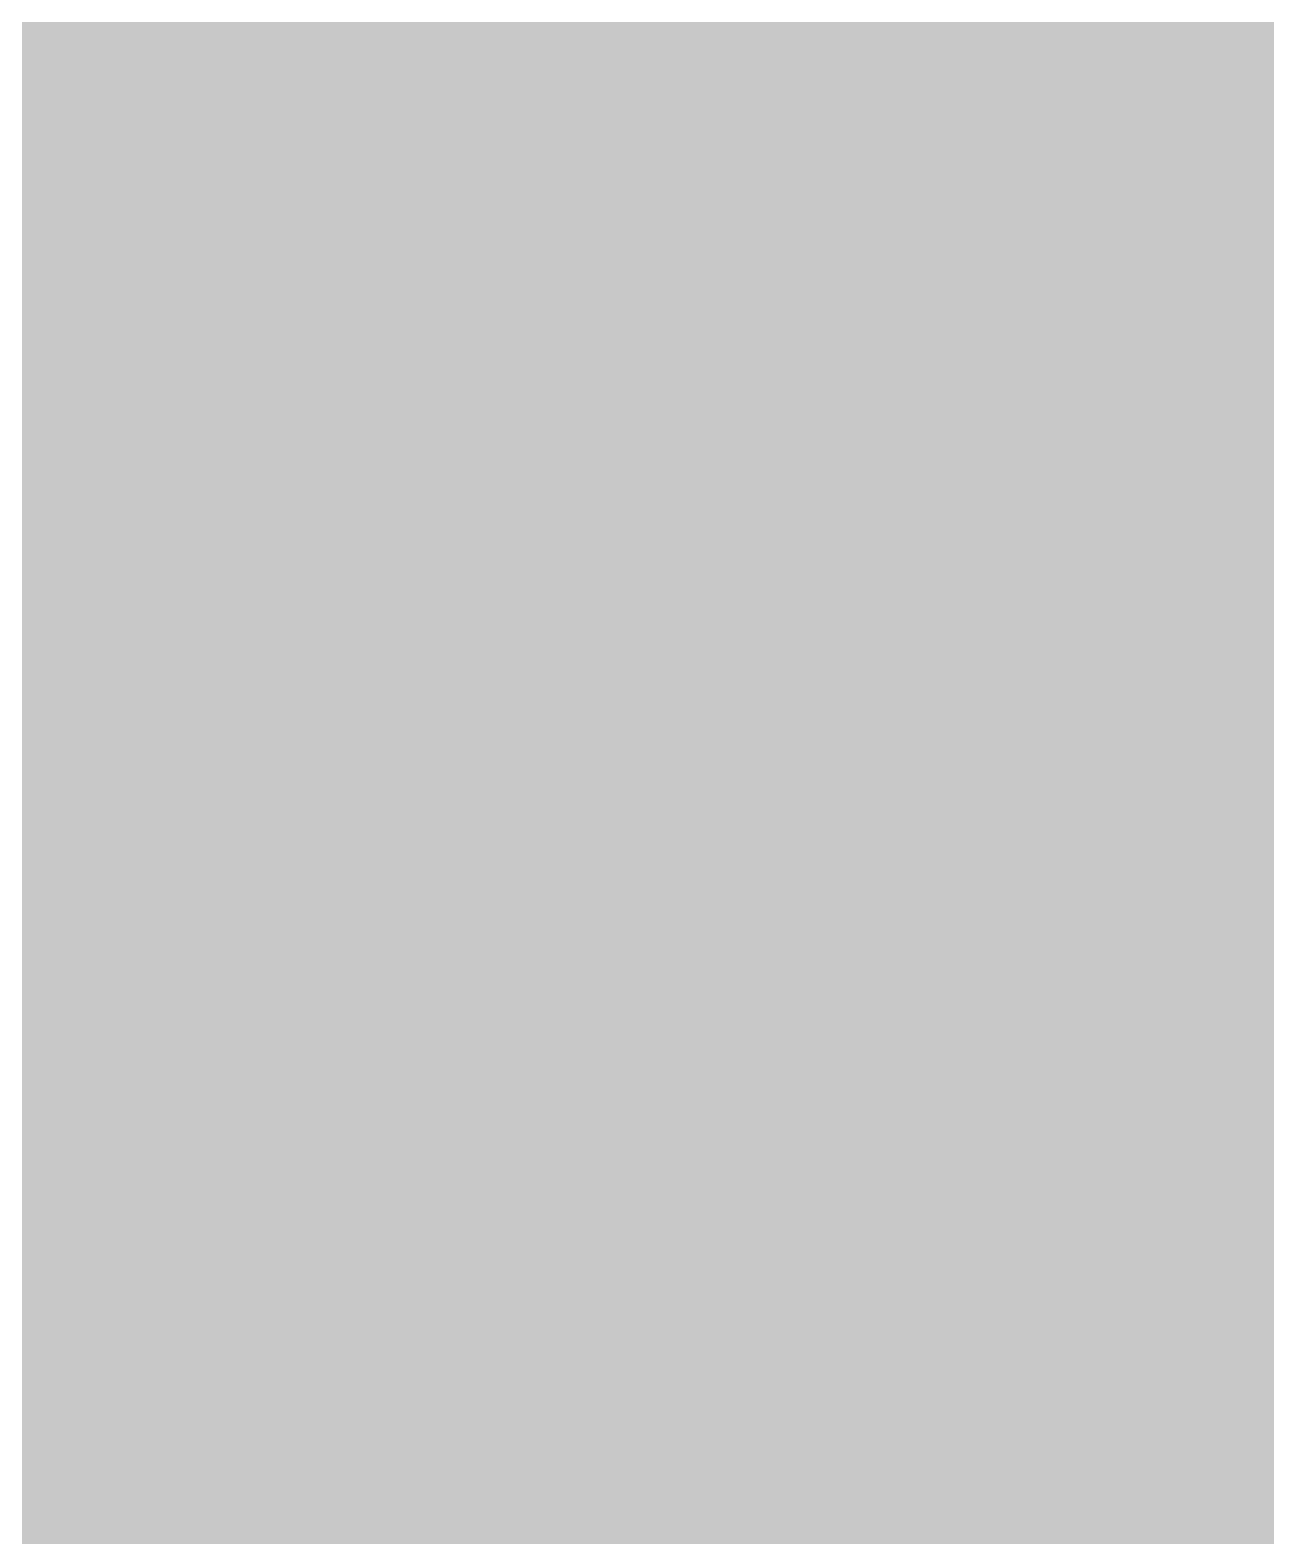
# Model space of a CAD drawing. Extents: x -0.1 to 65.1, y -1.2 to 30.1.
# Drawn here: x 35.0877 to 35.3805, y 5.9512 to 6.3056 of the extents above; entities that cross this region are included whole.
import ezdxf

# ---------------------------------------------------------------- set-up
doc = ezdxf.new("R2010")
doc.units = 0
doc.header["$MEASUREMENT"] = 0
doc.layers.get('0').update_dxf_attribs({"linetype": 'CONTINUOUS'})
doc.layers.add('2D_LINE_126', color=7, linetype='CONTINUOUS')

# ---------------------------------------------------------------- blocks, each defined once
blk = doc.blocks.new('SMOOTH_0$0254')
at = {"const_width": 0.0127}
blk.add_lwpolyline([(-0.00635, 0, 1), (0.00635, 0, 1)], format="xyb", close=True, dxfattribs=at)
blk = doc.blocks.new('DRAWING_63')
at = {"layer": '2D_LINE_126', "const_width": 0.0254}
for points in [[(4.98348, -1.56591), (4.98348, -1.55448), (4.98348, -1.54305), (4.98348, -1.53162), (4.98348, -1.52019), (4.98348, -1.50876), (4.98348, -1.49733), (4.98348, -1.4859), (4.98348, -1.47447), (4.98348, -1.46304), (4.98348, -1.45161), (4.98348, -1.44018), (4.98348, -1.42875), (4.98348, -1.41732), (4.98348, -1.40589), (4.98348, -1.39446), (4.98348, -1.38303), (4.98348, -1.3716), (4.98348, -1.36017), (4.98348, -1.34874), (4.98348, -1.33731), (4.98348, -1.32588), (4.98348, -1.31445), (4.98348, -1.30302), (4.98348, -1.29159), (4.98348, -1.28016), (4.98348, -1.26873), (4.98348, -1.2573), (4.98348, -1.24587), (4.98348, -1.23444), (4.98348, -1.22301), (4.98348, -1.21158), (4.98348, -1.20015), (4.98348, -1.18872), (4.98348, -1.17729)], [(4.74345, -1.56591), (4.74345, -1.55448), (4.74345, -1.54305), (4.74345, -1.53162), (4.74345, -1.52019), (4.74345, -1.50876), (4.74345, -1.49733), (4.74345, -1.4859), (4.74345, -1.47447), (4.74345, -1.46304), (4.74345, -1.45161), (4.74345, -1.44018), (4.74345, -1.42875), (4.74345, -1.41732), (4.74345, -1.40589), (4.74345, -1.39446), (4.74345, -1.38303), (4.74345, -1.3716), (4.74345, -1.36017), (4.74345, -1.34874), (4.74345, -1.33731), (4.74345, -1.32588), (4.74345, -1.31445), (4.74345, -1.30302), (4.74345, -1.29159), (4.74345, -1.28016), (4.74345, -1.26873), (4.74345, -1.2573), (4.74345, -1.24587), (4.74345, -1.23444), (4.74345, -1.22301), (4.74345, -1.21158), (4.74345, -1.20015), (4.74345, -1.18872), (4.74345, -1.17729)], [(4.9149, -1.56591), (4.9149, -1.55448), (4.9149, -1.54305), (4.9149, -1.53162), (4.9149, -1.52019), (4.9149, -1.50876), (4.9149, -1.49733), (4.9149, -1.4859), (4.9149, -1.47447), (4.9149, -1.46304), (4.9149, -1.45161), (4.9149, -1.44018), (4.9149, -1.42875), (4.9149, -1.41732), (4.9149, -1.40589), (4.9149, -1.39446), (4.9149, -1.38303), (4.9149, -1.3716), (4.9149, -1.36017), (4.9149, -1.34874), (4.9149, -1.33731), (4.9149, -1.32588), (4.9149, -1.31445), (4.9149, -1.30302), (4.9149, -1.29159), (4.9149, -1.28016), (4.9149, -1.26873), (4.9149, -1.2573), (4.9149, -1.24587), (4.9149, -1.23444), (4.9149, -1.22301), (4.9149, -1.21158), (4.9149, -1.20015), (4.9149, -1.18872), (4.9149, -1.17729)], [(4.73202, -1.56591), (4.73202, -1.55448), (4.73202, -1.54305), (4.73202, -1.53162), (4.73202, -1.52019), (4.73202, -1.50876), (4.73202, -1.49733), (4.73202, -1.4859), (4.73202, -1.47447), (4.73202, -1.46304), (4.73202, -1.45161), (4.73202, -1.44018), (4.73202, -1.42875), (4.73202, -1.41732), (4.73202, -1.40589), (4.73202, -1.39446), (4.73202, -1.38303), (4.73202, -1.3716), (4.73202, -1.36017), (4.73202, -1.34874), (4.73202, -1.33731), (4.73202, -1.32588), (4.73202, -1.31445), (4.73202, -1.30302), (4.73202, -1.29159), (4.73202, -1.28016), (4.73202, -1.26873), (4.73202, -1.2573), (4.73202, -1.24587), (4.73202, -1.23444), (4.73202, -1.22301), (4.73202, -1.21158), (4.73202, -1.20015), (4.73202, -1.18872), (4.73202, -1.17729)], [(4.77774, -1.56591), (4.77774, -1.55448), (4.77774, -1.54305), (4.77774, -1.53162), (4.77774, -1.52019), (4.77774, -1.50876), (4.77774, -1.49733), (4.77774, -1.4859), (4.77774, -1.47447), (4.77774, -1.46304), (4.77774, -1.45161), (4.77774, -1.44018), (4.77774, -1.42875), (4.77774, -1.41732), (4.77774, -1.40589), (4.77774, -1.39446), (4.77774, -1.38303), (4.77774, -1.3716), (4.77774, -1.36017), (4.77774, -1.34874), (4.77774, -1.33731), (4.77774, -1.32588), (4.77774, -1.31445), (4.77774, -1.30302), (4.77774, -1.29159), (4.77774, -1.28016), (4.77774, -1.26873), (4.77774, -1.2573), (4.77774, -1.24587), (4.77774, -1.23444), (4.77774, -1.22301), (4.77774, -1.21158), (4.77774, -1.20015), (4.77774, -1.18872), (4.77774, -1.17729)], [(4.76631, -1.56591), (4.76631, -1.55448), (4.76631, -1.54305), (4.76631, -1.53162), (4.76631, -1.52019), (4.76631, -1.50876), (4.76631, -1.49733), (4.76631, -1.4859), (4.76631, -1.47447), (4.76631, -1.46304), (4.76631, -1.45161), (4.76631, -1.44018), (4.76631, -1.42875), (4.76631, -1.41732), (4.76631, -1.40589), (4.76631, -1.39446), (4.76631, -1.38303), (4.76631, -1.3716), (4.76631, -1.36017), (4.76631, -1.34874), (4.76631, -1.33731), (4.76631, -1.32588), (4.76631, -1.31445), (4.76631, -1.30302), (4.76631, -1.29159), (4.76631, -1.28016), (4.76631, -1.26873), (4.76631, -1.2573), (4.76631, -1.24587), (4.76631, -1.23444), (4.76631, -1.22301), (4.76631, -1.21158), (4.76631, -1.20015), (4.76631, -1.18872), (4.76631, -1.17729)], [(4.97205, -1.56591), (4.97205, -1.55448), (4.97205, -1.54305), (4.97205, -1.53162), (4.97205, -1.52019), (4.97205, -1.50876), (4.97205, -1.49733), (4.97205, -1.4859), (4.97205, -1.47447), (4.97205, -1.46304), (4.97205, -1.45161), (4.97205, -1.44018), (4.97205, -1.42875), (4.97205, -1.41732), (4.97205, -1.40589), (4.97205, -1.39446), (4.97205, -1.38303), (4.97205, -1.3716), (4.97205, -1.36017), (4.97205, -1.34874), (4.97205, -1.33731), (4.97205, -1.32588), (4.97205, -1.31445), (4.97205, -1.30302), (4.97205, -1.29159), (4.97205, -1.28016), (4.97205, -1.26873), (4.97205, -1.2573), (4.97205, -1.24587), (4.97205, -1.23444), (4.97205, -1.22301), (4.97205, -1.21158), (4.97205, -1.20015), (4.97205, -1.18872), (4.97205, -1.17729)], [(4.8006, -1.56591), (4.8006, -1.55448), (4.8006, -1.54305), (4.8006, -1.53162), (4.8006, -1.52019), (4.8006, -1.50876), (4.8006, -1.49733), (4.8006, -1.4859), (4.8006, -1.47447), (4.8006, -1.46304), (4.8006, -1.45161), (4.8006, -1.44018), (4.8006, -1.42875), (4.8006, -1.41732), (4.8006, -1.40589), (4.8006, -1.39446), (4.8006, -1.38303), (4.8006, -1.3716), (4.8006, -1.36017), (4.8006, -1.34874), (4.8006, -1.33731), (4.8006, -1.32588), (4.8006, -1.31445), (4.8006, -1.30302), (4.8006, -1.29159), (4.8006, -1.28016), (4.8006, -1.26873), (4.8006, -1.2573), (4.8006, -1.24587), (4.8006, -1.23444), (4.8006, -1.22301), (4.8006, -1.21158), (4.8006, -1.20015), (4.8006, -1.18872), (4.8006, -1.17729)], [(4.82346, -1.56591), (4.82346, -1.55448), (4.82346, -1.54305), (4.82346, -1.53162), (4.82346, -1.52019), (4.82346, -1.50876), (4.82346, -1.49733), (4.82346, -1.4859), (4.82346, -1.47447), (4.82346, -1.46304), (4.82346, -1.45161), (4.82346, -1.44018), (4.82346, -1.42875), (4.82346, -1.41732), (4.82346, -1.40589), (4.82346, -1.39446), (4.82346, -1.38303), (4.82346, -1.3716), (4.82346, -1.36017), (4.82346, -1.34874), (4.82346, -1.33731), (4.82346, -1.32588), (4.82346, -1.31445), (4.82346, -1.30302), (4.82346, -1.29159), (4.82346, -1.28016), (4.82346, -1.26873), (4.82346, -1.2573), (4.82346, -1.24587), (4.82346, -1.23444), (4.82346, -1.22301), (4.82346, -1.21158), (4.82346, -1.20015), (4.82346, -1.18872), (4.82346, -1.17729)], [(5.01777, -1.56591), (5.01777, -1.55448), (5.01777, -1.54305), (5.01777, -1.53162), (5.01777, -1.52019), (5.01777, -1.50876), (5.01777, -1.49733), (5.01777, -1.4859), (5.01777, -1.47447), (5.01777, -1.46304), (5.01777, -1.45161), (5.01777, -1.44018), (5.01777, -1.42875), (5.01777, -1.41732), (5.01777, -1.40589), (5.01777, -1.39446), (5.01777, -1.38303), (5.01777, -1.3716), (5.01777, -1.36017), (5.01777, -1.34874), (5.01777, -1.33731), (5.01777, -1.32588), (5.01777, -1.31445), (5.01777, -1.30302), (5.01777, -1.29159), (5.01777, -1.28016), (5.01777, -1.26873), (5.01777, -1.2573), (5.01777, -1.24587), (5.01777, -1.23444), (5.01777, -1.22301), (5.01777, -1.21158), (5.01777, -1.20015), (5.01777, -1.18872), (5.01777, -1.17729)], [(4.85775, -1.56591), (4.85775, -1.55448), (4.85775, -1.54305), (4.85775, -1.53162), (4.85775, -1.52019), (4.85775, -1.50876), (4.85775, -1.49733), (4.85775, -1.4859), (4.85775, -1.47447), (4.85775, -1.46304), (4.85775, -1.45161), (4.85775, -1.44018), (4.85775, -1.42875), (4.85775, -1.41732), (4.85775, -1.40589), (4.85775, -1.39446), (4.85775, -1.38303), (4.85775, -1.3716), (4.85775, -1.36017), (4.85775, -1.34874), (4.85775, -1.33731), (4.85775, -1.32588), (4.85775, -1.31445), (4.85775, -1.30302), (4.85775, -1.29159), (4.85775, -1.28016), (4.85775, -1.26873), (4.85775, -1.2573), (4.85775, -1.24587), (4.85775, -1.23444), (4.85775, -1.22301), (4.85775, -1.21158), (4.85775, -1.20015), (4.85775, -1.18872), (4.85775, -1.17729)], [(5.01777, -1.18872), (5.00634, -1.18872), (5.00634, -1.17729)], [(5.01777, -1.20015), (5.00634, -1.20015), (5.00634, -1.18872), (4.99491, -1.18872), (4.99491, -1.17729)], [(5.01777, -1.21158), (5.00634, -1.21158), (5.00634, -1.20015), (4.99491, -1.20015), (4.99491, -1.18872), (4.98348, -1.18872), (4.97205, -1.18872), (4.96062, -1.18872), (4.96062, -1.17729)], [(5.01777, -1.22301), (5.00634, -1.22301), (5.00634, -1.21158), (4.99491, -1.21158), (4.99491, -1.20015), (4.98348, -1.20015), (4.97205, -1.20015), (4.96062, -1.20015), (4.96062, -1.18872), (4.94919, -1.18872), (4.94919, -1.17729)], [(5.01777, -1.23444), (5.00634, -1.23444), (5.00634, -1.22301), (4.99491, -1.22301), (4.99491, -1.21158), (4.98348, -1.21158), (4.97205, -1.21158), (4.96062, -1.21158), (4.96062, -1.20015), (4.94919, -1.20015), (4.94919, -1.18872), (4.93776, -1.18872), (4.93776, -1.17729)], [(5.01777, -1.24587), (5.00634, -1.24587), (5.00634, -1.23444), (4.99491, -1.23444), (4.99491, -1.22301), (4.98348, -1.22301), (4.97205, -1.22301), (4.96062, -1.22301), (4.96062, -1.21158), (4.94919, -1.21158), (4.94919, -1.20015), (4.93776, -1.20015), (4.93776, -1.18872), (4.92633, -1.18872), (4.92633, -1.17729)], [(5.01777, -1.2573), (5.00634, -1.2573), (5.00634, -1.24587), (4.99491, -1.24587), (4.99491, -1.23444), (4.98348, -1.23444), (4.97205, -1.23444), (4.96062, -1.23444), (4.96062, -1.22301), (4.94919, -1.22301), (4.94919, -1.21158), (4.93776, -1.21158), (4.93776, -1.20015), (4.92633, -1.20015), (4.92633, -1.18872), (4.9149, -1.18872), (4.90347, -1.18872), (4.90347, -1.17729)], [(5.01777, -1.26873), (5.00634, -1.26873), (5.00634, -1.2573), (4.99491, -1.2573), (4.99491, -1.24587), (4.98348, -1.24587), (4.97205, -1.24587), (4.96062, -1.24587), (4.96062, -1.23444), (4.94919, -1.23444), (4.94919, -1.22301), (4.93776, -1.22301), (4.93776, -1.21158), (4.92633, -1.21158), (4.92633, -1.20015), (4.9149, -1.20015), (4.90347, -1.20015), (4.90347, -1.18872), (4.89204, -1.18872), (4.89204, -1.17729)], [(5.01777, -1.28016), (5.00634, -1.28016), (5.00634, -1.26873), (4.99491, -1.26873), (4.99491, -1.2573), (4.98348, -1.2573), (4.97205, -1.2573), (4.96062, -1.2573), (4.96062, -1.24587), (4.94919, -1.24587), (4.94919, -1.23444), (4.93776, -1.23444), (4.93776, -1.22301), (4.92633, -1.22301), (4.92633, -1.21158), (4.9149, -1.21158), (4.90347, -1.21158), (4.90347, -1.20015), (4.89204, -1.20015), (4.89204, -1.18872), (4.88061, -1.18872), (4.88061, -1.17729)], [(5.01777, -1.29159), (5.00634, -1.29159), (5.00634, -1.28016), (4.99491, -1.28016), (4.99491, -1.26873), (4.98348, -1.26873), (4.97205, -1.26873), (4.96062, -1.26873), (4.96062, -1.2573), (4.94919, -1.2573), (4.94919, -1.24587), (4.93776, -1.24587), (4.93776, -1.23444), (4.92633, -1.23444), (4.92633, -1.22301), (4.9149, -1.22301), (4.90347, -1.22301), (4.90347, -1.21158), (4.89204, -1.21158), (4.89204, -1.20015), (4.88061, -1.20015), (4.88061, -1.18872), (4.86918, -1.18872), (4.86918, -1.17729)], [(5.01777, -1.30302), (5.00634, -1.30302), (5.00634, -1.29159), (4.99491, -1.29159), (4.99491, -1.28016), (4.98348, -1.28016), (4.97205, -1.28016), (4.96062, -1.28016), (4.96062, -1.26873), (4.94919, -1.26873), (4.94919, -1.2573), (4.93776, -1.2573), (4.93776, -1.24587), (4.92633, -1.24587), (4.92633, -1.23444), (4.9149, -1.23444), (4.90347, -1.23444), (4.90347, -1.22301), (4.89204, -1.22301), (4.89204, -1.21158), (4.88061, -1.21158), (4.88061, -1.20015), (4.86918, -1.20015), (4.86918, -1.18872), (4.85775, -1.18872), (4.84632, -1.18872), (4.84632, -1.17729)], [(5.01777, -1.31445), (5.00634, -1.31445), (5.00634, -1.30302), (4.99491, -1.30302), (4.99491, -1.29159), (4.98348, -1.29159), (4.97205, -1.29159), (4.96062, -1.29159), (4.96062, -1.28016), (4.94919, -1.28016), (4.94919, -1.26873), (4.93776, -1.26873), (4.93776, -1.2573), (4.92633, -1.2573), (4.92633, -1.24587), (4.9149, -1.24587), (4.90347, -1.24587), (4.90347, -1.23444), (4.89204, -1.23444), (4.89204, -1.22301), (4.88061, -1.22301), (4.88061, -1.21158), (4.86918, -1.21158), (4.86918, -1.20015), (4.85775, -1.20015), (4.84632, -1.20015), (4.84632, -1.18872), (4.83489, -1.18872), (4.83489, -1.17729)], [(5.01777, -1.32588), (5.00634, -1.32588), (5.00634, -1.31445), (4.99491, -1.31445), (4.99491, -1.30302), (4.98348, -1.30302), (4.97205, -1.30302), (4.96062, -1.30302), (4.96062, -1.29159), (4.94919, -1.29159), (4.94919, -1.28016), (4.93776, -1.28016), (4.93776, -1.26873), (4.92633, -1.26873), (4.92633, -1.2573), (4.9149, -1.2573), (4.90347, -1.2573), (4.90347, -1.24587), (4.89204, -1.24587), (4.89204, -1.23444), (4.88061, -1.23444), (4.88061, -1.22301), (4.86918, -1.22301), (4.86918, -1.21158), (4.85775, -1.21158), (4.84632, -1.21158), (4.84632, -1.20015), (4.83489, -1.20015), (4.83489, -1.18872), (4.82346, -1.18872), (4.81203, -1.18872), (4.81203, -1.17729)], [(5.01777, -1.33731), (5.00634, -1.33731), (5.00634, -1.32588), (4.99491, -1.32588), (4.99491, -1.31445), (4.98348, -1.31445), (4.97205, -1.31445), (4.96062, -1.31445), (4.96062, -1.30302), (4.94919, -1.30302), (4.94919, -1.29159), (4.93776, -1.29159), (4.93776, -1.28016), (4.92633, -1.28016), (4.92633, -1.26873), (4.9149, -1.26873), (4.90347, -1.26873), (4.90347, -1.2573), (4.89204, -1.2573), (4.89204, -1.24587), (4.88061, -1.24587), (4.88061, -1.23444), (4.86918, -1.23444), (4.86918, -1.22301), (4.85775, -1.22301), (4.84632, -1.22301), (4.84632, -1.21158), (4.83489, -1.21158), (4.83489, -1.20015), (4.82346, -1.20015), (4.81203, -1.20015), (4.81203, -1.18872), (4.8006, -1.18872), (4.78917, -1.18872), (4.78917, -1.17729)], [(5.01777, -1.34874), (5.00634, -1.34874), (5.00634, -1.33731), (4.99491, -1.33731), (4.99491, -1.32588), (4.98348, -1.32588), (4.97205, -1.32588), (4.96062, -1.32588), (4.96062, -1.31445), (4.94919, -1.31445), (4.94919, -1.30302), (4.93776, -1.30302), (4.93776, -1.29159), (4.92633, -1.29159), (4.92633, -1.28016), (4.9149, -1.28016), (4.90347, -1.28016), (4.90347, -1.26873), (4.89204, -1.26873), (4.89204, -1.2573), (4.88061, -1.2573), (4.88061, -1.24587), (4.86918, -1.24587), (4.86918, -1.23444), (4.85775, -1.23444), (4.84632, -1.23444), (4.84632, -1.22301), (4.83489, -1.22301), (4.83489, -1.21158), (4.82346, -1.21158), (4.81203, -1.21158), (4.81203, -1.20015), (4.8006, -1.20015), (4.78917, -1.20015), (4.78917, -1.18872), (4.77774, -1.18872), (4.76631, -1.18872), (4.75488, -1.18872), (4.75488, -1.17729)], [(5.01777, -1.36017), (5.00634, -1.36017), (5.00634, -1.34874), (4.99491, -1.34874), (4.99491, -1.33731), (4.98348, -1.33731), (4.97205, -1.33731), (4.96062, -1.33731), (4.96062, -1.32588), (4.94919, -1.32588), (4.94919, -1.31445), (4.93776, -1.31445), (4.93776, -1.30302), (4.92633, -1.30302), (4.92633, -1.29159), (4.9149, -1.29159), (4.90347, -1.29159), (4.90347, -1.28016), (4.89204, -1.28016), (4.89204, -1.26873), (4.88061, -1.26873), (4.88061, -1.2573), (4.86918, -1.2573), (4.86918, -1.24587), (4.85775, -1.24587), (4.84632, -1.24587), (4.84632, -1.23444), (4.83489, -1.23444), (4.83489, -1.22301), (4.82346, -1.22301), (4.81203, -1.22301), (4.81203, -1.21158), (4.8006, -1.21158), (4.78917, -1.21158), (4.78917, -1.20015), (4.77774, -1.20015), (4.76631, -1.20015), (4.75488, -1.20015), (4.75488, -1.18872), (4.74345, -1.18872), (4.73202, -1.18872), (4.72059, -1.18872)], [(5.01777, -1.3716), (5.00634, -1.3716), (5.00634, -1.36017), (4.99491, -1.36017), (4.99491, -1.34874), (4.98348, -1.34874), (4.97205, -1.34874), (4.96062, -1.34874), (4.96062, -1.33731), (4.94919, -1.33731), (4.94919, -1.32588), (4.93776, -1.32588), (4.93776, -1.31445), (4.92633, -1.31445), (4.92633, -1.30302), (4.9149, -1.30302), (4.90347, -1.30302), (4.90347, -1.29159), (4.89204, -1.29159), (4.89204, -1.28016), (4.88061, -1.28016), (4.88061, -1.26873), (4.86918, -1.26873), (4.86918, -1.2573), (4.85775, -1.2573), (4.84632, -1.2573), (4.84632, -1.24587), (4.83489, -1.24587), (4.83489, -1.23444), (4.82346, -1.23444), (4.81203, -1.23444), (4.81203, -1.22301), (4.8006, -1.22301), (4.78917, -1.22301), (4.78917, -1.21158), (4.77774, -1.21158), (4.76631, -1.21158), (4.75488, -1.21158), (4.75488, -1.20015), (4.74345, -1.20015), (4.73202, -1.20015), (4.72059, -1.20015)], [(5.01777, -1.38303), (5.00634, -1.38303), (5.00634, -1.3716), (4.99491, -1.3716), (4.99491, -1.36017), (4.98348, -1.36017), (4.97205, -1.36017), (4.96062, -1.36017), (4.96062, -1.34874), (4.94919, -1.34874), (4.94919, -1.33731), (4.93776, -1.33731), (4.93776, -1.32588), (4.92633, -1.32588), (4.92633, -1.31445), (4.9149, -1.31445), (4.90347, -1.31445), (4.90347, -1.30302), (4.89204, -1.30302), (4.89204, -1.29159), (4.88061, -1.29159), (4.88061, -1.28016), (4.86918, -1.28016), (4.86918, -1.26873), (4.85775, -1.26873), (4.84632, -1.26873), (4.84632, -1.2573), (4.83489, -1.2573), (4.83489, -1.24587), (4.82346, -1.24587), (4.81203, -1.24587), (4.81203, -1.23444), (4.8006, -1.23444), (4.78917, -1.23444), (4.78917, -1.22301), (4.77774, -1.22301), (4.76631, -1.22301), (4.75488, -1.22301), (4.75488, -1.21158), (4.74345, -1.21158), (4.73202, -1.21158), (4.72059, -1.21158)], [(5.01777, -1.39446), (5.00634, -1.39446), (5.00634, -1.38303), (4.99491, -1.38303), (4.99491, -1.3716), (4.98348, -1.3716), (4.97205, -1.3716), (4.96062, -1.3716), (4.96062, -1.36017), (4.94919, -1.36017), (4.94919, -1.34874), (4.93776, -1.34874), (4.93776, -1.33731), (4.92633, -1.33731), (4.92633, -1.32588), (4.9149, -1.32588), (4.90347, -1.32588), (4.90347, -1.31445), (4.89204, -1.31445), (4.89204, -1.30302), (4.88061, -1.30302), (4.88061, -1.29159), (4.86918, -1.29159), (4.86918, -1.28016), (4.85775, -1.28016), (4.84632, -1.28016), (4.84632, -1.26873), (4.83489, -1.26873), (4.83489, -1.2573), (4.82346, -1.2573), (4.81203, -1.2573), (4.81203, -1.24587), (4.8006, -1.24587), (4.78917, -1.24587), (4.78917, -1.23444), (4.77774, -1.23444), (4.76631, -1.23444), (4.75488, -1.23444), (4.75488, -1.22301), (4.74345, -1.22301), (4.73202, -1.22301), (4.72059, -1.22301)], [(5.01777, -1.40589), (5.00634, -1.40589), (5.00634, -1.39446), (4.99491, -1.39446), (4.99491, -1.38303), (4.98348, -1.38303), (4.97205, -1.38303), (4.96062, -1.38303), (4.96062, -1.3716), (4.94919, -1.3716), (4.94919, -1.36017), (4.93776, -1.36017), (4.93776, -1.34874), (4.92633, -1.34874), (4.92633, -1.33731), (4.9149, -1.33731), (4.90347, -1.33731), (4.90347, -1.32588), (4.89204, -1.32588), (4.89204, -1.31445), (4.88061, -1.31445), (4.88061, -1.30302), (4.86918, -1.30302), (4.86918, -1.29159), (4.85775, -1.29159), (4.84632, -1.29159), (4.84632, -1.28016), (4.83489, -1.28016), (4.83489, -1.26873), (4.82346, -1.26873), (4.81203, -1.26873), (4.81203, -1.2573), (4.8006, -1.2573), (4.78917, -1.2573), (4.78917, -1.24587), (4.77774, -1.24587), (4.76631, -1.24587), (4.75488, -1.24587), (4.75488, -1.23444), (4.74345, -1.23444), (4.73202, -1.23444), (4.72059, -1.23444)], [(5.01777, -1.41732), (5.00634, -1.41732), (5.00634, -1.40589), (4.99491, -1.40589), (4.99491, -1.39446), (4.98348, -1.39446), (4.97205, -1.39446), (4.96062, -1.39446), (4.96062, -1.38303), (4.94919, -1.38303), (4.94919, -1.3716), (4.93776, -1.3716), (4.93776, -1.36017), (4.92633, -1.36017), (4.92633, -1.34874), (4.9149, -1.34874), (4.90347, -1.34874), (4.90347, -1.33731), (4.89204, -1.33731), (4.89204, -1.32588), (4.88061, -1.32588), (4.88061, -1.31445), (4.86918, -1.31445), (4.86918, -1.30302), (4.85775, -1.30302), (4.84632, -1.30302), (4.84632, -1.29159), (4.83489, -1.29159), (4.83489, -1.28016), (4.82346, -1.28016), (4.81203, -1.28016), (4.81203, -1.26873), (4.8006, -1.26873), (4.78917, -1.26873), (4.78917, -1.2573), (4.77774, -1.2573), (4.76631, -1.2573), (4.75488, -1.2573), (4.75488, -1.24587), (4.74345, -1.24587), (4.73202, -1.24587), (4.72059, -1.24587)], [(5.01777, -1.42875), (5.00634, -1.42875), (5.00634, -1.41732), (4.99491, -1.41732), (4.99491, -1.40589), (4.98348, -1.40589), (4.97205, -1.40589), (4.96062, -1.40589), (4.96062, -1.39446), (4.94919, -1.39446), (4.94919, -1.38303), (4.93776, -1.38303), (4.93776, -1.3716), (4.92633, -1.3716), (4.92633, -1.36017), (4.9149, -1.36017), (4.90347, -1.36017), (4.90347, -1.34874), (4.89204, -1.34874), (4.89204, -1.33731), (4.88061, -1.33731), (4.88061, -1.32588), (4.86918, -1.32588), (4.86918, -1.31445), (4.85775, -1.31445), (4.84632, -1.31445), (4.84632, -1.30302), (4.83489, -1.30302), (4.83489, -1.29159), (4.82346, -1.29159), (4.81203, -1.29159), (4.81203, -1.28016), (4.8006, -1.28016), (4.78917, -1.28016), (4.78917, -1.26873), (4.77774, -1.26873), (4.76631, -1.26873), (4.75488, -1.26873), (4.75488, -1.2573), (4.74345, -1.2573), (4.73202, -1.2573), (4.72059, -1.2573)], [(5.01777, -1.44018), (5.00634, -1.44018), (5.00634, -1.42875), (4.99491, -1.42875), (4.99491, -1.41732), (4.98348, -1.41732), (4.97205, -1.41732), (4.96062, -1.41732), (4.96062, -1.40589), (4.94919, -1.40589), (4.94919, -1.39446), (4.93776, -1.39446), (4.93776, -1.38303), (4.92633, -1.38303), (4.92633, -1.3716), (4.9149, -1.3716), (4.90347, -1.3716), (4.90347, -1.36017), (4.89204, -1.36017), (4.89204, -1.34874), (4.88061, -1.34874), (4.88061, -1.33731), (4.86918, -1.33731), (4.86918, -1.32588), (4.85775, -1.32588), (4.84632, -1.32588), (4.84632, -1.31445), (4.83489, -1.31445), (4.83489, -1.30302), (4.82346, -1.30302), (4.81203, -1.30302), (4.81203, -1.29159), (4.8006, -1.29159), (4.78917, -1.29159), (4.78917, -1.28016), (4.77774, -1.28016), (4.76631, -1.28016), (4.75488, -1.28016), (4.75488, -1.26873), (4.74345, -1.26873), (4.73202, -1.26873), (4.72059, -1.26873)], [(5.01777, -1.45161), (5.00634, -1.45161), (5.00634, -1.44018), (4.99491, -1.44018), (4.99491, -1.42875), (4.98348, -1.42875), (4.97205, -1.42875), (4.96062, -1.42875), (4.96062, -1.41732), (4.94919, -1.41732), (4.94919, -1.40589), (4.93776, -1.40589), (4.93776, -1.39446), (4.92633, -1.39446), (4.92633, -1.38303), (4.9149, -1.38303), (4.90347, -1.38303), (4.90347, -1.3716), (4.89204, -1.3716), (4.89204, -1.36017), (4.88061, -1.36017), (4.88061, -1.34874), (4.86918, -1.34874), (4.86918, -1.33731), (4.85775, -1.33731), (4.84632, -1.33731), (4.84632, -1.32588), (4.83489, -1.32588), (4.83489, -1.31445), (4.82346, -1.31445), (4.81203, -1.31445), (4.81203, -1.30302), (4.8006, -1.30302), (4.78917, -1.30302), (4.78917, -1.29159), (4.77774, -1.29159), (4.76631, -1.29159), (4.75488, -1.29159), (4.75488, -1.28016), (4.74345, -1.28016), (4.73202, -1.28016), (4.72059, -1.28016)], [(5.01777, -1.46304), (5.00634, -1.46304), (5.00634, -1.45161), (4.99491, -1.45161), (4.99491, -1.44018), (4.98348, -1.44018), (4.97205, -1.44018), (4.96062, -1.44018), (4.96062, -1.42875), (4.94919, -1.42875), (4.94919, -1.41732), (4.93776, -1.41732), (4.93776, -1.40589), (4.92633, -1.40589), (4.92633, -1.39446), (4.9149, -1.39446), (4.90347, -1.39446), (4.90347, -1.38303), (4.89204, -1.38303), (4.89204, -1.3716), (4.88061, -1.3716), (4.88061, -1.36017), (4.86918, -1.36017), (4.86918, -1.34874), (4.85775, -1.34874), (4.84632, -1.34874), (4.84632, -1.33731), (4.83489, -1.33731), (4.83489, -1.32588), (4.82346, -1.32588), (4.81203, -1.32588), (4.81203, -1.31445), (4.8006, -1.31445), (4.78917, -1.31445), (4.78917, -1.30302), (4.77774, -1.30302), (4.76631, -1.30302), (4.75488, -1.30302), (4.75488, -1.29159), (4.74345, -1.29159), (4.73202, -1.29159), (4.72059, -1.29159)], [(5.01777, -1.47447), (5.00634, -1.47447), (5.00634, -1.46304), (4.99491, -1.46304), (4.99491, -1.45161), (4.98348, -1.45161), (4.97205, -1.45161), (4.96062, -1.45161), (4.96062, -1.44018), (4.94919, -1.44018), (4.94919, -1.42875), (4.93776, -1.42875), (4.93776, -1.41732), (4.92633, -1.41732), (4.92633, -1.40589), (4.9149, -1.40589), (4.90347, -1.40589), (4.90347, -1.39446), (4.89204, -1.39446), (4.89204, -1.38303), (4.88061, -1.38303), (4.88061, -1.3716), (4.86918, -1.3716), (4.86918, -1.36017), (4.85775, -1.36017), (4.84632, -1.36017), (4.84632, -1.34874), (4.83489, -1.34874), (4.83489, -1.33731), (4.82346, -1.33731), (4.81203, -1.33731), (4.81203, -1.32588), (4.8006, -1.32588), (4.78917, -1.32588), (4.78917, -1.31445), (4.77774, -1.31445), (4.76631, -1.31445), (4.75488, -1.31445), (4.75488, -1.30302), (4.74345, -1.30302), (4.73202, -1.30302), (4.72059, -1.30302)], [(5.01777, -1.4859), (5.00634, -1.4859), (5.00634, -1.47447), (4.99491, -1.47447), (4.99491, -1.46304), (4.98348, -1.46304), (4.97205, -1.46304), (4.96062, -1.46304), (4.96062, -1.45161), (4.94919, -1.45161), (4.94919, -1.44018), (4.93776, -1.44018), (4.93776, -1.42875), (4.92633, -1.42875), (4.92633, -1.41732), (4.9149, -1.41732), (4.90347, -1.41732), (4.90347, -1.40589), (4.89204, -1.40589), (4.89204, -1.39446), (4.88061, -1.39446), (4.88061, -1.38303), (4.86918, -1.38303), (4.86918, -1.3716), (4.85775, -1.3716), (4.84632, -1.3716), (4.84632, -1.36017), (4.83489, -1.36017), (4.83489, -1.34874), (4.82346, -1.34874), (4.81203, -1.34874), (4.81203, -1.33731), (4.8006, -1.33731), (4.78917, -1.33731), (4.78917, -1.32588), (4.77774, -1.32588), (4.76631, -1.32588), (4.75488, -1.32588), (4.75488, -1.31445), (4.74345, -1.31445), (4.73202, -1.31445), (4.72059, -1.31445)], [(5.01777, -1.49733), (5.00634, -1.49733), (5.00634, -1.4859), (4.99491, -1.4859), (4.99491, -1.47447), (4.98348, -1.47447), (4.97205, -1.47447), (4.96062, -1.47447), (4.96062, -1.46304), (4.94919, -1.46304), (4.94919, -1.45161), (4.93776, -1.45161), (4.93776, -1.44018), (4.92633, -1.44018), (4.92633, -1.42875), (4.9149, -1.42875), (4.90347, -1.42875), (4.90347, -1.41732), (4.89204, -1.41732), (4.89204, -1.40589), (4.88061, -1.40589), (4.88061, -1.39446), (4.86918, -1.39446), (4.86918, -1.38303), (4.85775, -1.38303), (4.84632, -1.38303), (4.84632, -1.3716), (4.83489, -1.3716), (4.83489, -1.36017), (4.82346, -1.36017), (4.81203, -1.36017), (4.81203, -1.34874), (4.8006, -1.34874), (4.78917, -1.34874), (4.78917, -1.33731), (4.77774, -1.33731), (4.76631, -1.33731), (4.75488, -1.33731), (4.75488, -1.32588), (4.74345, -1.32588), (4.73202, -1.32588), (4.72059, -1.32588)], [(5.01777, -1.50876), (5.00634, -1.50876), (5.00634, -1.49733), (4.99491, -1.49733), (4.99491, -1.4859), (4.98348, -1.4859), (4.97205, -1.4859), (4.96062, -1.4859), (4.96062, -1.47447), (4.94919, -1.47447), (4.94919, -1.46304), (4.93776, -1.46304), (4.93776, -1.45161), (4.92633, -1.45161), (4.92633, -1.44018), (4.9149, -1.44018), (4.90347, -1.44018), (4.90347, -1.42875), (4.89204, -1.42875), (4.89204, -1.41732), (4.88061, -1.41732), (4.88061, -1.40589), (4.86918, -1.40589), (4.86918, -1.39446), (4.85775, -1.39446), (4.84632, -1.39446), (4.84632, -1.38303), (4.83489, -1.38303), (4.83489, -1.3716), (4.82346, -1.3716), (4.81203, -1.3716), (4.81203, -1.36017), (4.8006, -1.36017), (4.78917, -1.36017), (4.78917, -1.34874), (4.77774, -1.34874), (4.76631, -1.34874), (4.75488, -1.34874), (4.75488, -1.33731), (4.74345, -1.33731), (4.73202, -1.33731), (4.72059, -1.33731)], [(5.01777, -1.52019), (5.00634, -1.52019), (5.00634, -1.50876), (4.99491, -1.50876), (4.99491, -1.49733), (4.98348, -1.49733), (4.97205, -1.49733), (4.96062, -1.49733), (4.96062, -1.4859), (4.94919, -1.4859), (4.94919, -1.47447), (4.93776, -1.47447), (4.93776, -1.46304), (4.92633, -1.46304), (4.92633, -1.45161), (4.9149, -1.45161), (4.90347, -1.45161), (4.90347, -1.44018), (4.89204, -1.44018), (4.89204, -1.42875), (4.88061, -1.42875), (4.88061, -1.41732), (4.86918, -1.41732), (4.86918, -1.40589), (4.85775, -1.40589), (4.84632, -1.40589), (4.84632, -1.39446), (4.83489, -1.39446), (4.83489, -1.38303), (4.82346, -1.38303), (4.81203, -1.38303), (4.81203, -1.3716), (4.8006, -1.3716), (4.78917, -1.3716), (4.78917, -1.36017), (4.77774, -1.36017), (4.76631, -1.36017), (4.75488, -1.36017), (4.75488, -1.34874), (4.74345, -1.34874), (4.73202, -1.34874), (4.72059, -1.34874)], [(5.01777, -1.53162), (5.00634, -1.53162), (5.00634, -1.52019), (4.99491, -1.52019), (4.99491, -1.50876), (4.98348, -1.50876), (4.97205, -1.50876), (4.96062, -1.50876), (4.96062, -1.49733), (4.94919, -1.49733), (4.94919, -1.4859), (4.93776, -1.4859), (4.93776, -1.47447), (4.92633, -1.47447), (4.92633, -1.46304), (4.9149, -1.46304), (4.90347, -1.46304), (4.90347, -1.45161), (4.89204, -1.45161), (4.89204, -1.44018), (4.88061, -1.44018), (4.88061, -1.42875), (4.86918, -1.42875), (4.86918, -1.41732), (4.85775, -1.41732), (4.84632, -1.41732), (4.84632, -1.40589), (4.83489, -1.40589), (4.83489, -1.39446), (4.82346, -1.39446), (4.81203, -1.39446), (4.81203, -1.38303), (4.8006, -1.38303), (4.78917, -1.38303), (4.78917, -1.3716), (4.77774, -1.3716), (4.76631, -1.3716), (4.75488, -1.3716), (4.75488, -1.36017), (4.74345, -1.36017), (4.73202, -1.36017), (4.72059, -1.36017)], [(5.01777, -1.54305), (5.00634, -1.54305), (5.00634, -1.53162), (4.99491, -1.53162), (4.99491, -1.52019), (4.98348, -1.52019), (4.97205, -1.52019), (4.96062, -1.52019), (4.96062, -1.50876), (4.94919, -1.50876), (4.94919, -1.49733), (4.93776, -1.49733), (4.93776, -1.4859), (4.92633, -1.4859), (4.92633, -1.47447), (4.9149, -1.47447), (4.90347, -1.47447), (4.90347, -1.46304), (4.89204, -1.46304), (4.89204, -1.45161), (4.88061, -1.45161), (4.88061, -1.44018), (4.86918, -1.44018), (4.86918, -1.42875), (4.85775, -1.42875), (4.84632, -1.42875), (4.84632, -1.41732), (4.83489, -1.41732), (4.83489, -1.40589), (4.82346, -1.40589), (4.81203, -1.40589), (4.81203, -1.39446), (4.8006, -1.39446), (4.78917, -1.39446), (4.78917, -1.38303), (4.77774, -1.38303), (4.76631, -1.38303), (4.75488, -1.38303), (4.75488, -1.3716), (4.74345, -1.3716), (4.73202, -1.3716), (4.72059, -1.3716)], [(5.01777, -1.55448), (5.00634, -1.55448), (5.00634, -1.54305), (4.99491, -1.54305), (4.99491, -1.53162), (4.98348, -1.53162), (4.97205, -1.53162), (4.96062, -1.53162), (4.96062, -1.52019), (4.94919, -1.52019), (4.94919, -1.50876), (4.93776, -1.50876), (4.93776, -1.49733), (4.92633, -1.49733), (4.92633, -1.4859), (4.9149, -1.4859), (4.90347, -1.4859), (4.90347, -1.47447), (4.89204, -1.47447), (4.89204, -1.46304), (4.88061, -1.46304), (4.88061, -1.45161), (4.86918, -1.45161), (4.86918, -1.44018), (4.85775, -1.44018), (4.84632, -1.44018), (4.84632, -1.42875), (4.83489, -1.42875), (4.83489, -1.41732), (4.82346, -1.41732), (4.81203, -1.41732), (4.81203, -1.40589), (4.8006, -1.40589), (4.78917, -1.40589), (4.78917, -1.39446), (4.77774, -1.39446), (4.76631, -1.39446), (4.75488, -1.39446), (4.75488, -1.38303), (4.74345, -1.38303), (4.73202, -1.38303), (4.72059, -1.38303)], [(5.00634, -1.56591), (5.00634, -1.55448), (4.99491, -1.55448), (4.99491, -1.54305), (4.98348, -1.54305), (4.97205, -1.54305), (4.96062, -1.54305), (4.96062, -1.53162), (4.94919, -1.53162), (4.94919, -1.52019), (4.93776, -1.52019), (4.93776, -1.50876), (4.92633, -1.50876), (4.92633, -1.49733), (4.9149, -1.49733), (4.90347, -1.49733), (4.90347, -1.4859), (4.89204, -1.4859), (4.89204, -1.47447), (4.88061, -1.47447), (4.88061, -1.46304), (4.86918, -1.46304), (4.86918, -1.45161), (4.85775, -1.45161), (4.84632, -1.45161), (4.84632, -1.44018), (4.83489, -1.44018), (4.83489, -1.42875), (4.82346, -1.42875), (4.81203, -1.42875), (4.81203, -1.41732), (4.8006, -1.41732), (4.78917, -1.41732), (4.78917, -1.40589), (4.77774, -1.40589), (4.76631, -1.40589), (4.75488, -1.40589), (4.75488, -1.39446), (4.74345, -1.39446), (4.73202, -1.39446), (4.72059, -1.39446)], [(4.99491, -1.56591), (4.99491, -1.55448), (4.98348, -1.55448), (4.97205, -1.55448), (4.96062, -1.55448), (4.96062, -1.54305), (4.94919, -1.54305), (4.94919, -1.53162), (4.93776, -1.53162), (4.93776, -1.52019), (4.92633, -1.52019), (4.92633, -1.50876), (4.9149, -1.50876), (4.90347, -1.50876), (4.90347, -1.49733), (4.89204, -1.49733), (4.89204, -1.4859), (4.88061, -1.4859), (4.88061, -1.47447), (4.86918, -1.47447), (4.86918, -1.46304), (4.85775, -1.46304), (4.84632, -1.46304), (4.84632, -1.45161), (4.83489, -1.45161), (4.83489, -1.44018), (4.82346, -1.44018), (4.81203, -1.44018), (4.81203, -1.42875), (4.8006, -1.42875), (4.78917, -1.42875), (4.78917, -1.41732), (4.77774, -1.41732), (4.76631, -1.41732), (4.75488, -1.41732), (4.75488, -1.40589), (4.74345, -1.40589), (4.73202, -1.40589), (4.72059, -1.40589)], [(4.96062, -1.56591), (4.96062, -1.55448), (4.94919, -1.55448), (4.94919, -1.54305), (4.93776, -1.54305), (4.93776, -1.53162), (4.92633, -1.53162), (4.92633, -1.52019), (4.9149, -1.52019), (4.90347, -1.52019), (4.90347, -1.50876), (4.89204, -1.50876), (4.89204, -1.49733), (4.88061, -1.49733), (4.88061, -1.4859), (4.86918, -1.4859), (4.86918, -1.47447), (4.85775, -1.47447), (4.84632, -1.47447), (4.84632, -1.46304), (4.83489, -1.46304), (4.83489, -1.45161), (4.82346, -1.45161), (4.81203, -1.45161), (4.81203, -1.44018), (4.8006, -1.44018), (4.78917, -1.44018), (4.78917, -1.42875), (4.77774, -1.42875), (4.76631, -1.42875), (4.75488, -1.42875), (4.75488, -1.41732), (4.74345, -1.41732), (4.73202, -1.41732), (4.72059, -1.41732)], [(4.94919, -1.56591), (4.94919, -1.55448), (4.93776, -1.55448), (4.93776, -1.54305), (4.92633, -1.54305), (4.92633, -1.53162), (4.9149, -1.53162), (4.90347, -1.53162), (4.90347, -1.52019), (4.89204, -1.52019), (4.89204, -1.50876), (4.88061, -1.50876), (4.88061, -1.49733), (4.86918, -1.49733), (4.86918, -1.4859), (4.85775, -1.4859), (4.84632, -1.4859), (4.84632, -1.47447), (4.83489, -1.47447), (4.83489, -1.46304), (4.82346, -1.46304), (4.81203, -1.46304), (4.81203, -1.45161), (4.8006, -1.45161), (4.78917, -1.45161), (4.78917, -1.44018), (4.77774, -1.44018), (4.76631, -1.44018), (4.75488, -1.44018), (4.75488, -1.42875), (4.74345, -1.42875), (4.73202, -1.42875), (4.72059, -1.42875)], [(4.93776, -1.56591), (4.93776, -1.55448), (4.92633, -1.55448), (4.92633, -1.54305), (4.9149, -1.54305), (4.90347, -1.54305), (4.90347, -1.53162), (4.89204, -1.53162), (4.89204, -1.52019), (4.88061, -1.52019), (4.88061, -1.50876), (4.86918, -1.50876), (4.86918, -1.49733), (4.85775, -1.49733), (4.84632, -1.49733), (4.84632, -1.4859), (4.83489, -1.4859), (4.83489, -1.47447), (4.82346, -1.47447), (4.81203, -1.47447), (4.81203, -1.46304), (4.8006, -1.46304), (4.78917, -1.46304), (4.78917, -1.45161), (4.77774, -1.45161), (4.76631, -1.45161), (4.75488, -1.45161), (4.75488, -1.44018), (4.74345, -1.44018), (4.73202, -1.44018), (4.72059, -1.44018)], [(4.92633, -1.56591), (4.92633, -1.55448), (4.9149, -1.55448), (4.90347, -1.55448), (4.90347, -1.54305), (4.89204, -1.54305), (4.89204, -1.53162), (4.88061, -1.53162), (4.88061, -1.52019), (4.86918, -1.52019), (4.86918, -1.50876), (4.85775, -1.50876), (4.84632, -1.50876), (4.84632, -1.49733), (4.83489, -1.49733), (4.83489, -1.4859), (4.82346, -1.4859), (4.81203, -1.4859), (4.81203, -1.47447), (4.8006, -1.47447), (4.78917, -1.47447), (4.78917, -1.46304), (4.77774, -1.46304), (4.76631, -1.46304), (4.75488, -1.46304), (4.75488, -1.45161), (4.74345, -1.45161), (4.73202, -1.45161), (4.72059, -1.45161)], [(4.90347, -1.56591), (4.90347, -1.55448), (4.89204, -1.55448), (4.89204, -1.54305), (4.88061, -1.54305), (4.88061, -1.53162), (4.86918, -1.53162), (4.86918, -1.52019), (4.85775, -1.52019), (4.84632, -1.52019), (4.84632, -1.50876), (4.83489, -1.50876), (4.83489, -1.49733), (4.82346, -1.49733), (4.81203, -1.49733), (4.81203, -1.4859), (4.8006, -1.4859), (4.78917, -1.4859), (4.78917, -1.47447), (4.77774, -1.47447), (4.76631, -1.47447), (4.75488, -1.47447), (4.75488, -1.46304), (4.74345, -1.46304), (4.73202, -1.46304), (4.72059, -1.46304)], [(4.89204, -1.56591), (4.89204, -1.55448), (4.88061, -1.55448), (4.88061, -1.54305), (4.86918, -1.54305), (4.86918, -1.53162), (4.85775, -1.53162), (4.84632, -1.53162), (4.84632, -1.52019), (4.83489, -1.52019), (4.83489, -1.50876), (4.82346, -1.50876), (4.81203, -1.50876), (4.81203, -1.49733), (4.8006, -1.49733), (4.78917, -1.49733), (4.78917, -1.4859), (4.77774, -1.4859), (4.76631, -1.4859), (4.75488, -1.4859), (4.75488, -1.47447), (4.74345, -1.47447), (4.73202, -1.47447), (4.72059, -1.47447)], [(4.88061, -1.56591), (4.88061, -1.55448), (4.86918, -1.55448), (4.86918, -1.54305), (4.85775, -1.54305), (4.84632, -1.54305), (4.84632, -1.53162), (4.83489, -1.53162), (4.83489, -1.52019), (4.82346, -1.52019), (4.81203, -1.52019), (4.81203, -1.50876), (4.8006, -1.50876), (4.78917, -1.50876), (4.78917, -1.49733), (4.77774, -1.49733), (4.76631, -1.49733), (4.75488, -1.49733), (4.75488, -1.4859), (4.74345, -1.4859), (4.73202, -1.4859), (4.72059, -1.4859)], [(4.86918, -1.56591), (4.86918, -1.55448), (4.85775, -1.55448), (4.84632, -1.55448), (4.84632, -1.54305), (4.83489, -1.54305), (4.83489, -1.53162), (4.82346, -1.53162), (4.81203, -1.53162), (4.81203, -1.52019), (4.8006, -1.52019), (4.78917, -1.52019), (4.78917, -1.50876), (4.77774, -1.50876), (4.76631, -1.50876), (4.75488, -1.50876), (4.75488, -1.49733), (4.74345, -1.49733), (4.73202, -1.49733), (4.72059, -1.49733)], [(4.84632, -1.56591), (4.84632, -1.55448), (4.83489, -1.55448), (4.83489, -1.54305), (4.82346, -1.54305), (4.81203, -1.54305), (4.81203, -1.53162), (4.8006, -1.53162), (4.78917, -1.53162), (4.78917, -1.52019), (4.77774, -1.52019), (4.76631, -1.52019), (4.75488, -1.52019), (4.75488, -1.50876), (4.74345, -1.50876), (4.73202, -1.50876), (4.72059, -1.50876)], [(4.83489, -1.56591), (4.83489, -1.55448), (4.82346, -1.55448), (4.81203, -1.55448), (4.81203, -1.54305), (4.8006, -1.54305), (4.78917, -1.54305), (4.78917, -1.53162), (4.77774, -1.53162), (4.76631, -1.53162), (4.75488, -1.53162), (4.75488, -1.52019), (4.74345, -1.52019), (4.73202, -1.52019), (4.72059, -1.52019)], [(4.81203, -1.56591), (4.81203, -1.55448), (4.8006, -1.55448), (4.78917, -1.55448), (4.78917, -1.54305), (4.77774, -1.54305), (4.76631, -1.54305), (4.75488, -1.54305), (4.75488, -1.53162), (4.74345, -1.53162), (4.73202, -1.53162), (4.72059, -1.53162)], [(4.78917, -1.56591), (4.78917, -1.55448), (4.77774, -1.55448), (4.76631, -1.55448), (4.75488, -1.55448), (4.75488, -1.54305), (4.74345, -1.54305), (4.73202, -1.54305), (4.72059, -1.54305)], [(4.75488, -1.56591), (4.75488, -1.55448), (4.74345, -1.55448), (4.73202, -1.55448), (4.72059, -1.55448)]]:
    blk.add_lwpolyline(points, dxfattribs=at)
at = {"layer": '2D_LINE_126'}
for p in [(4.98348, -1.18872), (4.99491, -1.18872), (4.99491, -1.18872), (5.00634, -1.18872), (5.00634, -1.18872), (5.01777, -1.18872), (4.98348, -1.20015), (4.99491, -1.20015), (4.99491, -1.20015), (5.00634, -1.20015), (5.00634, -1.20015), (5.01777, -1.20015), (4.98348, -1.21158), (4.99491, -1.21158), (4.99491, -1.21158), (5.00634, -1.21158), (5.00634, -1.21158), (5.01777, -1.21158), (4.98348, -1.22301), (4.99491, -1.22301), (4.99491, -1.22301), (5.00634, -1.22301), (5.00634, -1.22301), (5.01777, -1.22301), (4.98348, -1.23444), (4.99491, -1.23444), (4.99491, -1.23444), (5.00634, -1.23444), (5.00634, -1.23444), (5.01777, -1.23444), (4.98348, -1.24587), (4.99491, -1.24587), (4.99491, -1.24587), (5.00634, -1.24587), (5.00634, -1.24587), (5.01777, -1.24587), (4.98348, -1.2573), (4.99491, -1.2573), (4.99491, -1.2573), (5.00634, -1.2573), (5.00634, -1.2573), (5.01777, -1.2573), (4.98348, -1.26873), (4.99491, -1.26873), (4.99491, -1.26873), (5.00634, -1.26873), (5.00634, -1.26873), (5.01777, -1.26873), (4.98348, -1.28016), (4.99491, -1.28016), (4.99491, -1.28016), (5.00634, -1.28016), (5.00634, -1.28016), (5.01777, -1.28016), (4.98348, -1.29159), (4.99491, -1.29159), (4.99491, -1.29159), (5.00634, -1.29159), (5.00634, -1.29159), (5.01777, -1.29159), (4.98348, -1.30302), (4.99491, -1.30302), (4.99491, -1.30302), (5.00634, -1.30302), (5.00634, -1.30302), (5.01777, -1.30302), (4.98348, -1.31445), (4.99491, -1.31445), (4.99491, -1.31445), (5.00634, -1.31445), (5.00634, -1.31445), (5.01777, -1.31445), (4.98348, -1.32588), (4.99491, -1.32588), (4.99491, -1.32588), (5.00634, -1.32588), (5.00634, -1.32588), (5.01777, -1.32588), (4.98348, -1.33731), (4.99491, -1.33731), (4.99491, -1.33731), (5.00634, -1.33731), (5.00634, -1.33731), (5.01777, -1.33731), (4.98348, -1.34874), (4.99491, -1.34874), (4.99491, -1.34874), (5.00634, -1.34874), (5.00634, -1.34874), (5.01777, -1.34874), (4.98348, -1.36017), (4.99491, -1.36017), (4.99491, -1.36017), (5.00634, -1.36017), (5.00634, -1.36017), (5.01777, -1.36017), (4.98348, -1.3716), (4.99491, -1.3716), (4.99491, -1.3716), (5.00634, -1.3716), (5.00634, -1.3716), (5.01777, -1.3716), (4.98348, -1.38303), (4.99491, -1.38303), (4.99491, -1.38303), (5.00634, -1.38303), (5.00634, -1.38303), (5.01777, -1.38303), (4.98348, -1.39446), (4.99491, -1.39446), (4.99491, -1.39446), (5.00634, -1.39446), (5.00634, -1.39446), (5.01777, -1.39446), (4.98348, -1.40589), (4.99491, -1.40589), (4.99491, -1.40589), (5.00634, -1.40589), (5.00634, -1.40589), (5.01777, -1.40589), (4.98348, -1.41732), (4.99491, -1.41732), (4.99491, -1.41732), (5.00634, -1.41732), (5.00634, -1.41732), (5.01777, -1.41732), (4.98348, -1.42875), (4.99491, -1.42875), (4.99491, -1.42875), (5.00634, -1.42875), (5.00634, -1.42875), (5.01777, -1.42875), (4.98348, -1.44018), (4.99491, -1.44018), (4.99491, -1.44018), (5.00634, -1.44018), (5.00634, -1.44018), (5.01777, -1.44018), (4.98348, -1.45161), (4.99491, -1.45161), (4.99491, -1.45161), (5.00634, -1.45161), (5.00634, -1.45161), (5.01777, -1.45161), (4.98348, -1.46304), (4.99491, -1.46304), (4.99491, -1.46304), (5.00634, -1.46304), (5.00634, -1.46304), (5.01777, -1.46304), (4.98348, -1.47447), (4.99491, -1.47447), (4.99491, -1.47447), (5.00634, -1.47447), (5.00634, -1.47447), (5.01777, -1.47447), (4.98348, -1.4859), (4.99491, -1.4859), (4.99491, -1.4859), (5.00634, -1.4859), (5.00634, -1.4859), (5.01777, -1.4859), (4.98348, -1.49733), (4.99491, -1.49733), (4.99491, -1.49733), (5.00634, -1.49733), (5.00634, -1.49733), (5.01777, -1.49733), (4.98348, -1.50876), (4.99491, -1.50876), (4.99491, -1.50876), (5.00634, -1.50876), (5.00634, -1.50876), (5.01777, -1.50876), (4.98348, -1.52019), (4.99491, -1.52019), (4.99491, -1.52019), (5.00634, -1.52019), (5.00634, -1.52019), (5.01777, -1.52019), (4.98348, -1.53162), (4.99491, -1.53162), (4.99491, -1.53162), (5.00634, -1.53162), (5.00634, -1.53162), (5.01777, -1.53162), (4.98348, -1.54305), (4.99491, -1.54305), (4.99491, -1.54305), (5.00634, -1.54305), (5.00634, -1.54305), (5.01777, -1.54305), (4.98348, -1.55448), (4.99491, -1.55448), (4.99491, -1.55448), (5.00634, -1.55448), (5.00634, -1.55448), (5.01777, -1.55448)]:
    blk.add_blockref('SMOOTH_0$0254', p, dxfattribs=at)

msp = doc.modelspace()

# ---------------------------------------------------------------- block references
msp.add_blockref('DRAWING_63', (30.35, 7.5))

doc.saveas('drawing.dxf')
